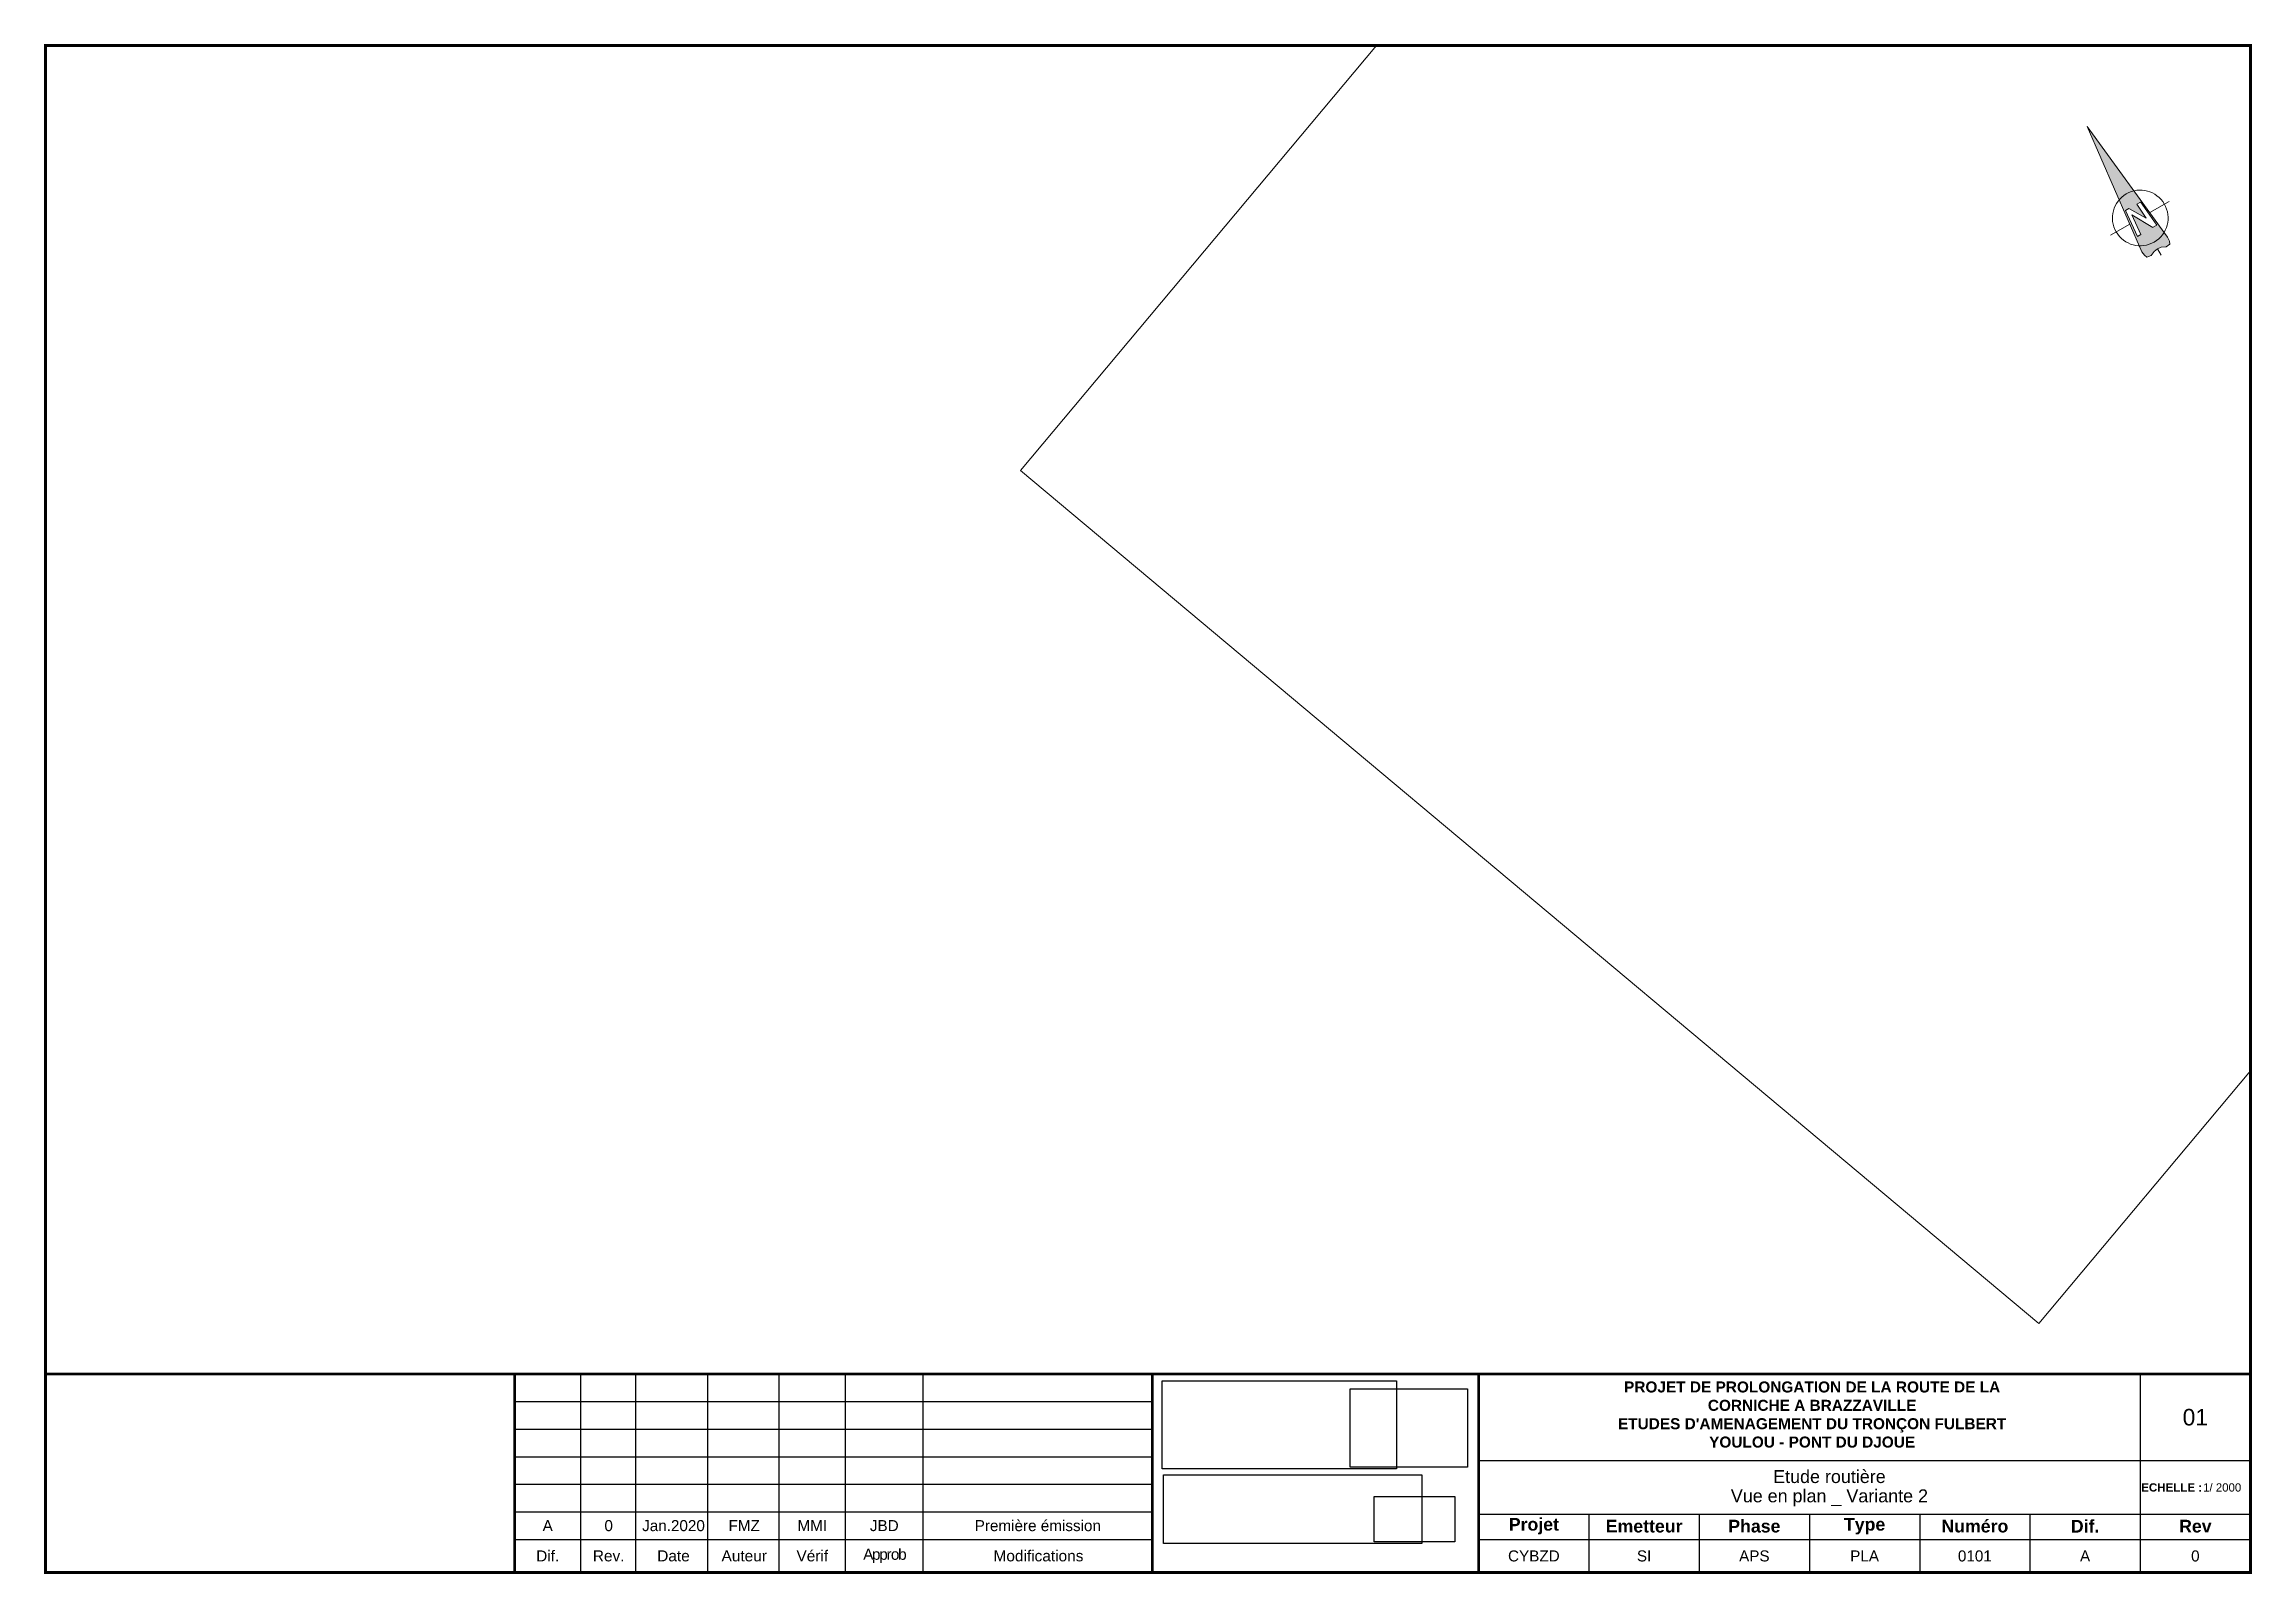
# Paper-space layout 'VP 1' of a CAD drawing. Extents: x 10 to 410, y 10 to 287.
# The model-space entities are those that its viewports show. They can reach past a viewport. Long polylines and large blocks are cut down to what shows.
import ezdxf
from ezdxf.enums import TextEntityAlignment as Align

# ---------------------------------------------------------------- set-up
doc = ezdxf.new("R2010")
doc.units = 0
doc.layers.get('0').update_dxf_attribs({"lineweight": 0})
doc.layers.add('0-CAR', color=7, linetype='Continuous')
doc.layers.add('NON IMPRIM', color=6, linetype='Continuous', lineweight=0, plot=False)
doc.layers.add('NORD impair', color=7, linetype='Continuous', lineweight=0)
doc.styles.add('ARIAL', font='arial.ttf')
picture_1 = doc.add_image_def('image1.png', size_in_pixel=(1254, 472))
picture_2 = doc.add_image_def('image2.png', size_in_pixel=(1152, 648))
picture_3 = doc.add_image_def('image3.png', size_in_pixel=(1200, 800))
picture_4 = doc.add_image_def('image4.jpg', size_in_pixel=(474, 126))

# ---------------------------------------------------------------- blocks, each defined once
blk = doc.blocks.new('Cart-VP')
for p, q in [((-302.9, 0), (-302.9, 36)), ((-292.9, 0), (-292.9, 36)), ((-279.84, 0), (-279.84, 36)), ((-266.9, 0), (-266.9, 36)), ((-254.9, 0), (-254.9, 36)), ((-240.78, 0), (-240.78, 36)), ((-20, 36), (-20, 10.51)), ((-314.9, 31), (-199.2, 31)), ((-314.9, 26), (-199.2, 26)), ((-314.9, 21), (-199.2, 21)), ((-140, 20.33), (0, 20.33)), ((-314.9, 16), (-199.2, 16)), ((-314.9, 11), (-199.2, 11)), ((-140, 10.51), (-140, 0)), ((-120, 10.51), (-120, 0)), ((-100, 10.51), (-100, 0)), ((-80, 10.51), (-80, 0)), ((-60, 10.51), (-60, 0)), ((-40, 10.51), (-40, 0)), ((-20, 10.51), (-20, 0)), ((-314.9, 6), (-199.2, 6)), ((-240.78, 6), (-199.2, 6))]:
    blk.add_line(p, q)
at = {"const_width": 0.5, "flags": 128}
for points in [[(-400, 0), (0, 0), (0, 36), (-400, 36)], [(-199.2, 0), (-314.9, 0), (-314.9, 36), (-199.2, 36)], [(-199.2, 36), (-140, 36), (-140, 0), (-199.2, 0)], [(-140, 36), (0, 36), (0, 0), (-140, 0)]]:
    blk.add_lwpolyline(points, close=True, dxfattribs=at)
at = {"flags": 128}
for points in [[(-140, 6), (0, 6), (0, 36), (-140, 36)], [(-140, 10.51), (-140, 0), (0, 0), (0, 10.51)]]:
    blk.add_lwpolyline(points, close=True, dxfattribs=at)
at = {"attachment_point": 5, "style": 'ARIAL'}
for s, insert, char_height, width in [("{\\fArial|b1|i0|c0|p34;PROJET DE PROLONGATION DE LA ROUTE DE LA CORNICHE A BRAZZAVILLE\\PETUDES D'AMENAGEMENT DU TRONÇON FULBERT YOULOU - PONT DU DJOUE}", (-79.52, 28.64), 1.9984, 80.7115), ('{\\fArial|b1|i0|c0|p34;ECHELLE :\\H1.2671x; }', (-14.29, 15.42), 1.5, 12.3302), ('{\\fArial|b1|i0|c0|p34;Projet\\H1.25x; }', (-130, 8.39), 2.3, 80.7115), ('{\\fArial|b1|i0|c0|p34;Emetteur\\H1.25x; }', (-110, 8.39), 2.3, 80.7115), ('{\\fArial|b1|i0|c0|p34;Phase\\H1.25x; }', (-90, 8.39), 2.3, 80.7115), ('{\\fArial|b1|i0|c0|p34;Type\\H1.25x; }', (-70, 8.39), 2.3, 80.7115), ('{\\fArial|b1|i0|c0|p34;Numéro\\H1.2671x; }', (-50, 8.39), 2.3, 80.7115), ('{\\fArial|b1|i0|c0|p34;Dif. \\H1.2671x; }', (-30, 8.39), 2.3, 80.7115), ('{\\fArial|b1|i0|c0|p34;Rev\\H1.25x; }', (-10, 8.39), 2.3, 80.7115), ('{\\T0.75;Approb}', (-247.84, 3), 2, 9.3277)]:
    blk.add_mtext(s, dxfattribs=dict(at, insert=insert, char_height=char_height, width=width))
for s, insert, char_height in [("Aménagement\\Pde la Route R12 entre\\PASSOK N'GOMO \\PMINVOUL - Rivière KÔM", (-89.97, 35.99), 0.002), ('Dif.', (-308.9, 3), 2), ('Rev.', (-297.84, 3), 2), ('Date', (-286.08, 3), 2), ('Auteur', (-273.25, 3), 2), ('Vérif', (-260.9, 3), 2), ('Modifications ', (-219.87, 3), 2)]:
    blk.add_mtext(s, dxfattribs=dict(at, insert=insert, char_height=char_height))
at = {"style": 'ARIAL', "width": 0.99}
for tag, height, p in [('VP-XX', 3, (-10, 28.17)), ('TITRE_CARTE1', 2.35, (-76.38, 17.4)), ('ECHELLE', 1.5, (-5.13, 15.42)), ('TITRE_CARTE2', 2.35, (-76.38, 13.9)), ('DIF', 2, (-308.9, 8.5)), ('REV.', 2, (-297.84, 8.5)), ('DATE', 2, (-286.08, 8.5)), ('AUTEUR', 2, (-273.26, 8.5)), ('VERIF', 2, (-260.9, 8.5)), ('APPROB', 2, (-247.84, 8.5)), ('PREMIERE', 2, (-219.99, 8.5)), ('PROJET', 2, (-130, 3)), ('PHASE', 2, (-90, 3)), ('NUMERO', 2, (-50, 3)), ('EMETTEUR', 2, (-110, 3)), ('TYPE', 2, (-70, 3)), ('DIF.', 2, (-30, 3)), ('REV', 2, (-10, 3))]:
    blk.add_attdef(tag, text='', height=height, dxfattribs=at).set_placement(p, align=Align.MIDDLE_CENTER)
image = blk.add_image(picture_1, insert=(-197.44, 18.78), size_in_units=(42.54, 16.01))
image.dxf.flags = 7
image = blk.add_image(picture_3, insert=(-163.34, 19.13), size_in_units=(21.29, 14.19))
image.dxf.flags = 7
image = blk.add_image(picture_1, insert=(-90.03, 35.97), size_in_units=(0.00524, 0.00197))
image.dxf.flags = 7
image = blk.add_image(picture_4, insert=(-197.18, 5.23), size_in_units=(46.88, 12.46))
image.dxf.flags = 7
image = blk.add_image(picture_2, insert=(-159, 5.54), size_in_units=(14.66, 8.25))
image.dxf.flags = 7
blk = doc.blocks.new('NORD')
h = blk.add_hatch(color=256)
h.paths.add_polyline_path([(0.15, 31.17), (-2.51, 7.79, -0.1593), (2.58, 7.87)])
h.paths.add_polyline_path([(2.58, 7.87, 0.1593), (-2.51, 7.79), (-4.19, -6.9, 0.273091), (4.14, -7.11)])
h.paths.add_polyline_path([(-1.36, 4.11), (1.61, -0.88), (1.34, 4.1), (2.55, 4.08), (3.31, -4.24), (1.89, -4.23), (-1.52, 2.12), (-2.16, -4.23), (-3.31, -4.22), (-2.5, 4.12)], flags=16)
h.paths.add_polyline_path([(4.32, -8.85), (4.14, -7.11, -0.273091), (-4.19, -6.9), (-4.4, -8.81), (-4.26, -10.11), (-3.95, -10.96), (-2.58, -11.12), (-1.27, -10.51), (-0.05, -10.36), (1.18, -10.52), (2.47, -11.14), (3.85, -11), (4.16, -10.15)])
for p, q in [((-3.4, 0), (-9.95, 0)), ((2.55, 4.09), (3.31, -4.24)), ((9.95, 0), (3.4, 0)), ((1.89, -4.23), (3.31, -4.24)), ((-0.06, -12.51), (-0.05, -10.36))]:
    blk.add_line(p, q)
blk.add_lwpolyline([(-0.05, -10.36), (-1.27, -10.51), (-2.58, -11.12), (-3.95, -10.96), (-4.26, -10.11), (-4.4, -8.81), (0.15, 31.17), (4.32, -8.85), (4.16, -10.15), (3.85, -11), (2.47, -11.14), (1.18, -10.52)], close=True)
blk.add_lwpolyline([(1.9, -4.25), (-1.52, 2.12), (-2.16, -4.23), (-3.31, -4.22), (-2.5, 4.12), (-1.36, 4.11), (1.61, -0.88), (1.34, 4.1), (2.55, 4.08)])
blk.add_circle((0.16, 0.05), 8.19)

msp = doc.modelspace()

# ---------------------------------------------------------------- linework, layer by layer
at = {"layer": 'NON IMPRIM', "elevation": 567.66}
for points in [[(525124.95, 9524148.8), (525816.9, 9523747.3), (525575, 9523330.4), (524883.05, 9523731.9)], [(526105.65, 9524110.53), (525353.52, 9523837.94), (525517.76, 9523384.79), (526269.88, 9523657.38)]]:
    msp.add_lwpolyline(points, close=True, dxfattribs=at)

# ---------------------------------------------------------------- block references
at = {"layer": 'NORD impair', "xscale": 1.232678478063198, "yscale": 1.232678478063198, "zscale": 2.054464130105329}
msp.add_blockref('NORD', (525750.73, 9523713.2), dxfattribs=at)

psp = doc.layouts.new('VP 1')

# ---------------------------------------------------------------- linework, layer by layer
at = {"const_width": 0.5}
psp.add_lwpolyline([(410, 287), (10, 287), (10, 10), (410, 10)], close=True, dxfattribs=at)

# ---------------------------------------------------------------- block references
at = {"layer": '0-CAR'}
psp.add_blockref('Cart-VP', (410, 10), dxfattribs=at).add_auto_attribs({'ECHELLE': '1/ 2000', 'TITRE_CARTE1': 'Etude routière', 'TITRE_CARTE2': 'Vue en plan _ Variante 2', 'REV.': '0', 'DATE': 'Jan.2020', 'AUTEUR': 'FMZ', 'VERIF': 'MMI', 'APPROB': 'JBD', 'PREMIERE': 'Première émission', 'VP-XX': '01', 'DIF': 'A', 'REV': '0', 'DIF.': 'A', 'NUMERO': '0101', 'TYPE': 'PLA', 'PHASE': 'APS', 'EMETTEUR': 'SI', 'PROJET': 'CYBZD'})

# ---------------------------------------------------------------- viewports
at = {"layer": '0', "view_target_point": (543574.13, 257886.55), "view_twist_angle": 30.123932851}
psp.add_viewport(center=(210, 166.5), size=(400, 241), view_center_point=(-4666035.71, 8005277.98), view_height=482, dxfattribs=at)

doc.saveas('drawing.dxf')
